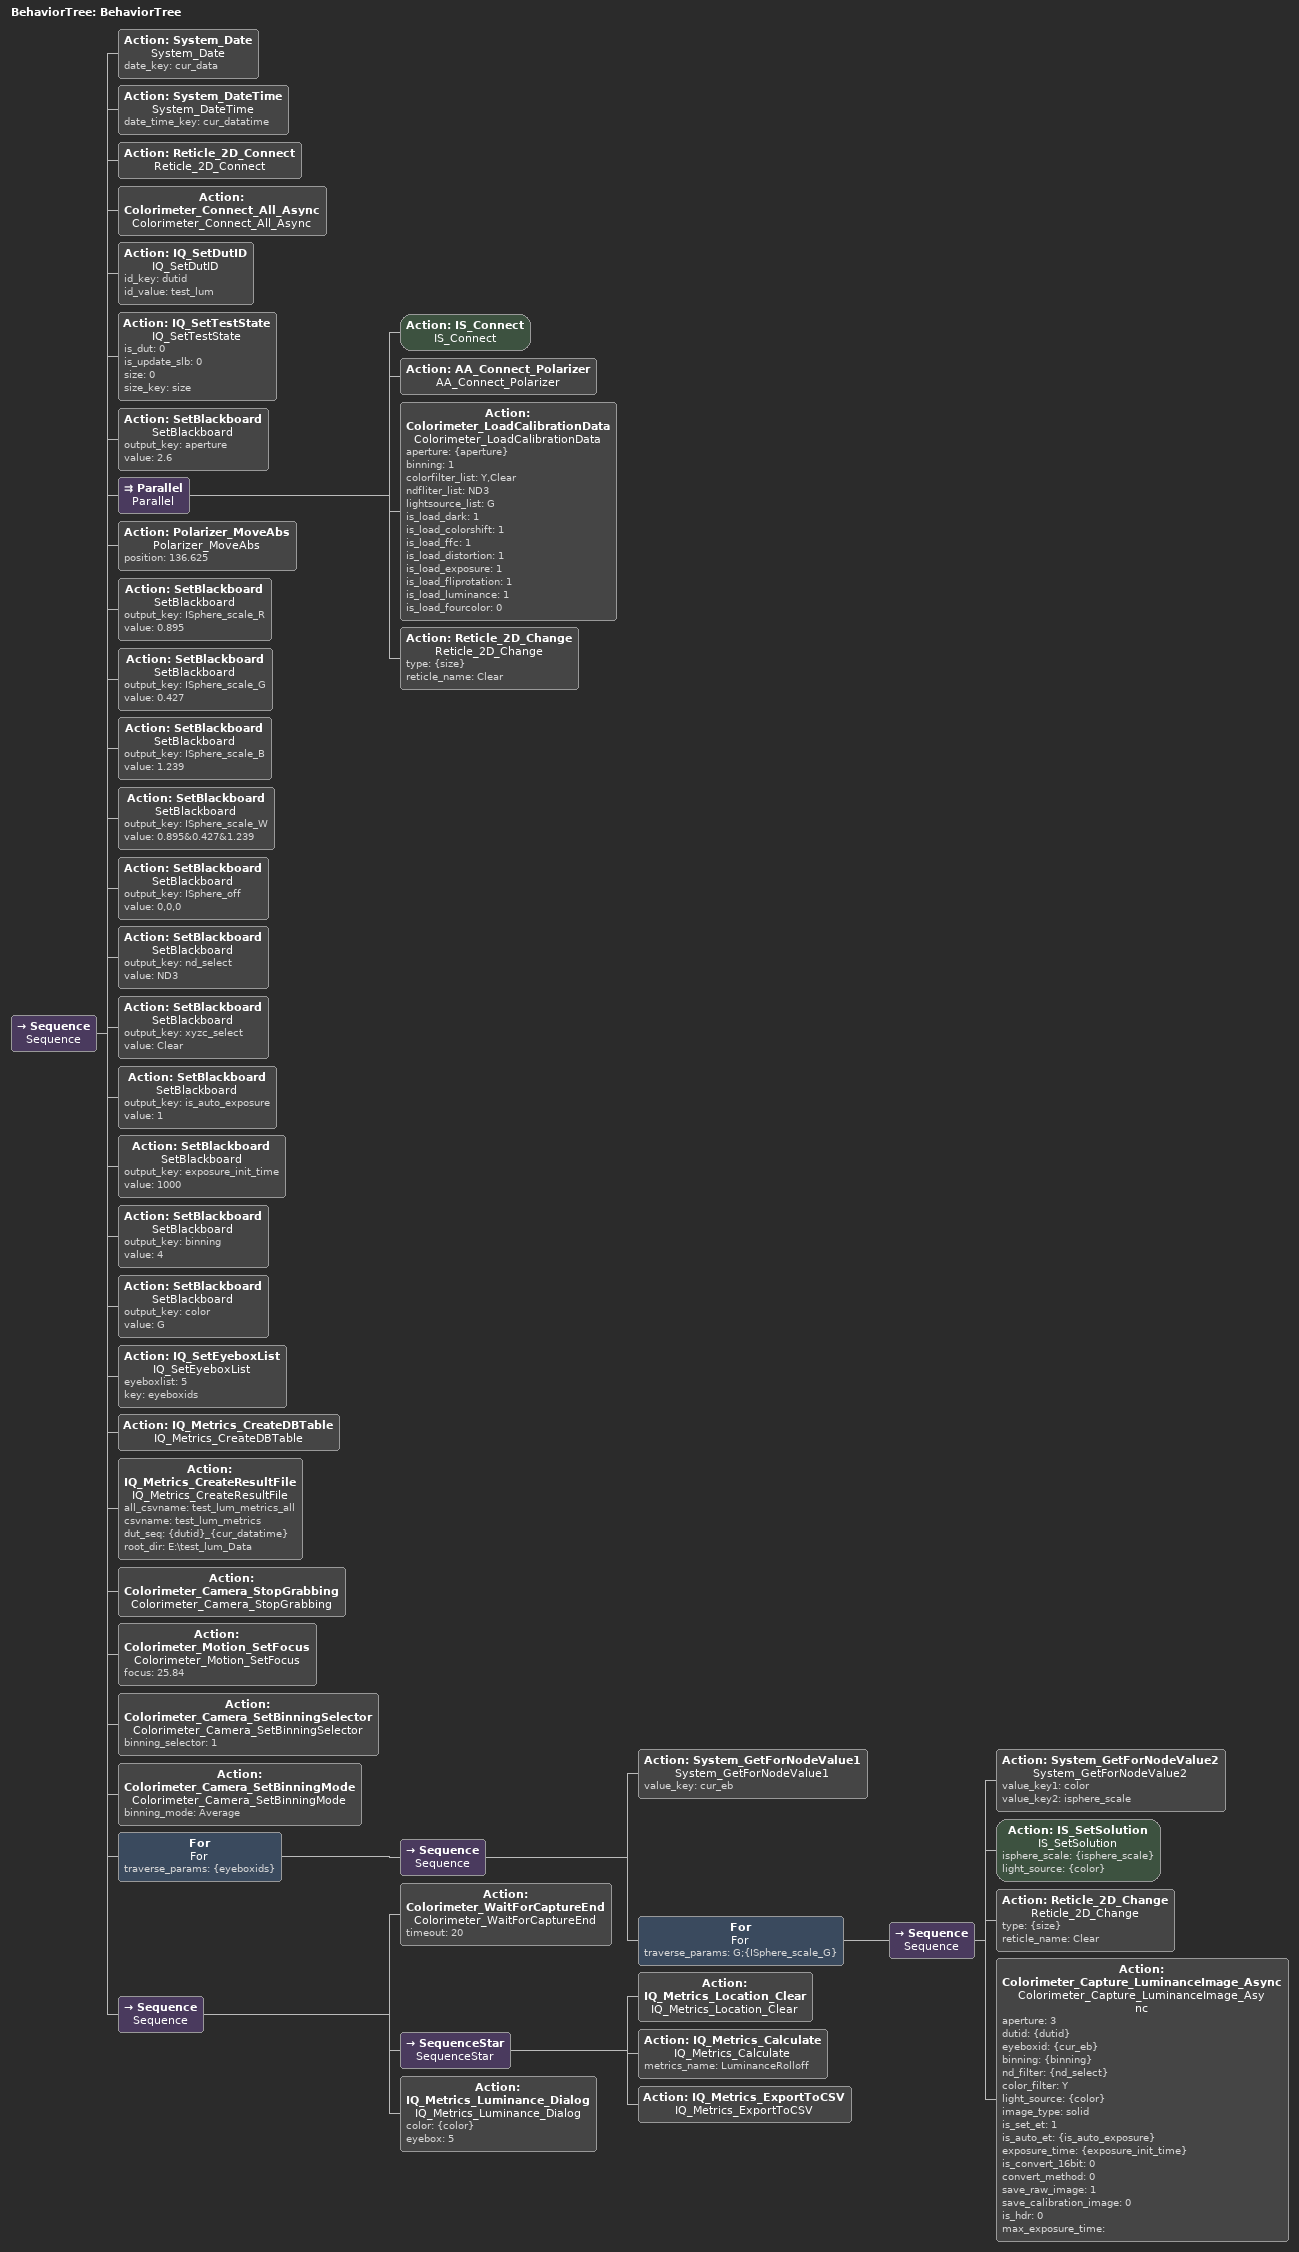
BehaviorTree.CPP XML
<?xml version="1.0"?>
<root main_tree_to_execute="BehaviorTree">
 <BehaviorTree ID="BehaviorTree">
  <!-- Add nodes here -->
  <Sequence name="Sequence">
   <!-- System Init -->
   <Action name="System_Date" ID="System_Date" date_key="cur_data"/>
   <Action name="System_DateTime" ID="System_DateTime" date_time_key="cur_datatime"/>
   <!-- Devices Connect & CalibrationData Load -->
   <Action name="Reticle_2D_Connect" ID="Reticle_2D_Connect"/>
   <Action name="Colorimeter_Connect_All_Async" ID="Colorimeter_Connect_All_Async"/>
   <!-- SLB Alignment Module -->
   <Action name="IQ_SetDutID" ID="IQ_SetDutID" id_key="dutid" id_value="test_lum"/>
   <Action name="IQ_SetTestState" ID="IQ_SetTestState" is_dut="0" is_update_slb="0" size="0" size_key="size"/>
   <Action name="SetBlackboard" ID="SetBlackboard" output_key="aperture" value="2.6"/>
   <Parallel name="Parallel">
    <Action name="IS_Connect" ID="IS_Connect"/>
    <Action name="AA_Connect_Polarizer" ID="AA_Connect_Polarizer"/>
    <Action name="Colorimeter_LoadCalibrationData" ID="Colorimeter_LoadCalibrationData" aperture="{aperture}" binning="1" colorfilter_list="Y,Clear" ndfliter_list="ND3" lightsource_list="G" is_load_dark="1" is_load_colorshift="1" is_load_ffc="1" is_load_distortion="1" is_load_exposure="1" is_load_fliprotation="1" is_load_luminance="1" is_load_fourcolor="0"/>
    <Action name="Reticle_2D_Change" ID="Reticle_2D_Change" type="{size}" reticle_name="Clear"/>
   </Parallel>
   <!-- IQ Init -->
   <Action name="Polarizer_MoveAbs" ID="Polarizer_MoveAbs" position="136.625"/>
   <Action name="SetBlackboard" ID="SetBlackboard" output_key="ISphere_scale_R" value="0.895"/>
   <Action name="SetBlackboard" ID="SetBlackboard" output_key="ISphere_scale_G" value="0.427"/>
   <Action name="SetBlackboard" ID="SetBlackboard" output_key="ISphere_scale_B" value="1.239"/>
   <Action name="SetBlackboard" ID="SetBlackboard" output_key="ISphere_scale_W" value="0.895&amp;0.427&amp;1.239"/>
   <Action name="SetBlackboard" ID="SetBlackboard" output_key="ISphere_off" value="0,0,0"/>
   <Action name="SetBlackboard" ID="SetBlackboard" output_key="nd_select" value="ND3"/>
   <Action name="SetBlackboard" ID="SetBlackboard" output_key="xyzc_select" value="Clear"/>
   <Action name="SetBlackboard" ID="SetBlackboard" output_key="is_auto_exposure" value="1"/>
   <Action name="SetBlackboard" ID="SetBlackboard" output_key="exposure_init_time" value="1000"/>
   <Action name="SetBlackboard" ID="SetBlackboard" output_key="binning" value="4"/>
   <Action name="SetBlackboard" ID="SetBlackboard" output_key="color" value="G"/>
   <!-- IQ Metrics Module -->
   <Action name="IQ_SetEyeboxList" ID="IQ_SetEyeboxList" eyeboxlist="5" key="eyeboxids"/>
   <Action name="IQ_Metrics_CreateDBTable" ID="IQ_Metrics_CreateDBTable"/>
   <Action name="IQ_Metrics_CreateResultFile" ID="IQ_Metrics_CreateResultFile" all_csvname="test_lum_metrics_all" csvname="test_lum_metrics" dut_seq="{dutid}_{cur_datatime}" root_dir="E:\test_lum_Data"/>
   <Action name="Colorimeter_Camera_StopGrabbing" ID="Colorimeter_Camera_StopGrabbing"/>
   <Action name="Colorimeter_Motion_SetFocus" ID="Colorimeter_Motion_SetFocus" focus="25.84"/>
   <Action name="Colorimeter_Camera_SetBinningSelector" ID="Colorimeter_Camera_SetBinningSelector" binning_selector="1"/>
   <Action name="Colorimeter_Camera_SetBinningMode" ID="Colorimeter_Camera_SetBinningMode" binning_mode="Average"/>
   <For name="For" traverse_params="{eyeboxids}">
    <Sequence name="Sequence">
     <Action name="System_GetForNodeValue1" ID="System_GetForNodeValue1" value_key="cur_eb"/>
     <For name="For" traverse_params="G;{ISphere_scale_G}">
      <Sequence name="Sequence">
       <Action name="System_GetForNodeValue2" ID="System_GetForNodeValue2" value_key1="color" value_key2="isphere_scale"/>
       <Action name="IS_SetSolution" ID="IS_SetSolution" isphere_scale="{isphere_scale}" light_source="{color}"/>
       <Action name="Reticle_2D_Change" ID="Reticle_2D_Change" type="{size}" reticle_name="Clear"/>
       <Action name="Colorimeter_Capture_LuminanceImage_Async" ID="Colorimeter_Capture_LuminanceImage_Async" aperture="3" dutid="{dutid}" eyeboxid="{cur_eb}" binning="{binning}" nd_filter="{nd_select}" color_filter="Y" light_source="{color}" image_type="solid" is_set_et="1" is_auto_et="{is_auto_exposure}" exposure_time="{exposure_init_time}" is_convert_16bit="0" convert_method="0" save_raw_image="1" save_calibration_image="0" is_hdr="0" max_exposure_time=""/>
      </Sequence>
     </For>
    </Sequence>
   </For>
   <Sequence name="Sequence">
    <Action name="Colorimeter_WaitForCaptureEnd" ID="Colorimeter_WaitForCaptureEnd" timeout="20"/>
    <SequenceStar name="SequenceStar">
     <Action name="IQ_Metrics_Location_Clear" ID="IQ_Metrics_Location_Clear"/>
     <Action name="IQ_Metrics_Calculate" ID="IQ_Metrics_Calculate" metrics_name="LuminanceRolloff"/>
     <Action name="IQ_Metrics_ExportToCSV" ID="IQ_Metrics_ExportToCSV"/>
    </SequenceStar>
    <Action name="IQ_Metrics_Luminance_Dialog" ID="IQ_Metrics_Luminance_Dialog" color="{color}" eyebox="5"/>
   </Sequence>
  </Sequence>
 </BehaviorTree>
</root>
